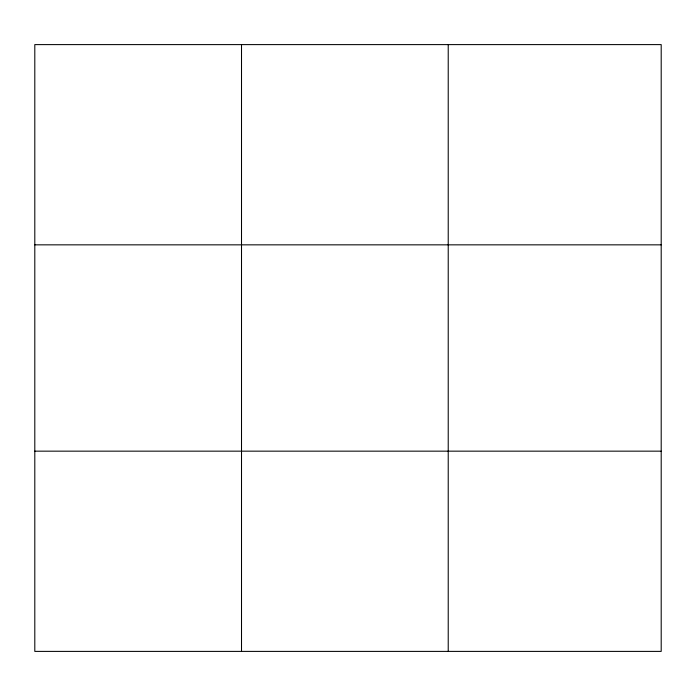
<?xml version="1.0" encoding="UTF-8"?>
<svg xmlns="http://www.w3.org/2000/svg" width="696" height="696" viewBox="0 0 696 696"><rect width="100%" height="100%" fill="white"/><g stroke="black" fill="none" stroke-linecap="round" stroke-linejoin="round"><path stroke-width="1.04" d="M241.512 651.395L241.512 44.605M448.224 651.395L448.224 44.605M661.2 451.156L661.2 651.395L34.8 651.395L34.8 44.605L661.2 44.605L661.2 451.156L34.8 451.156M34.8 244.844L661.2 244.844"/></g></svg>
